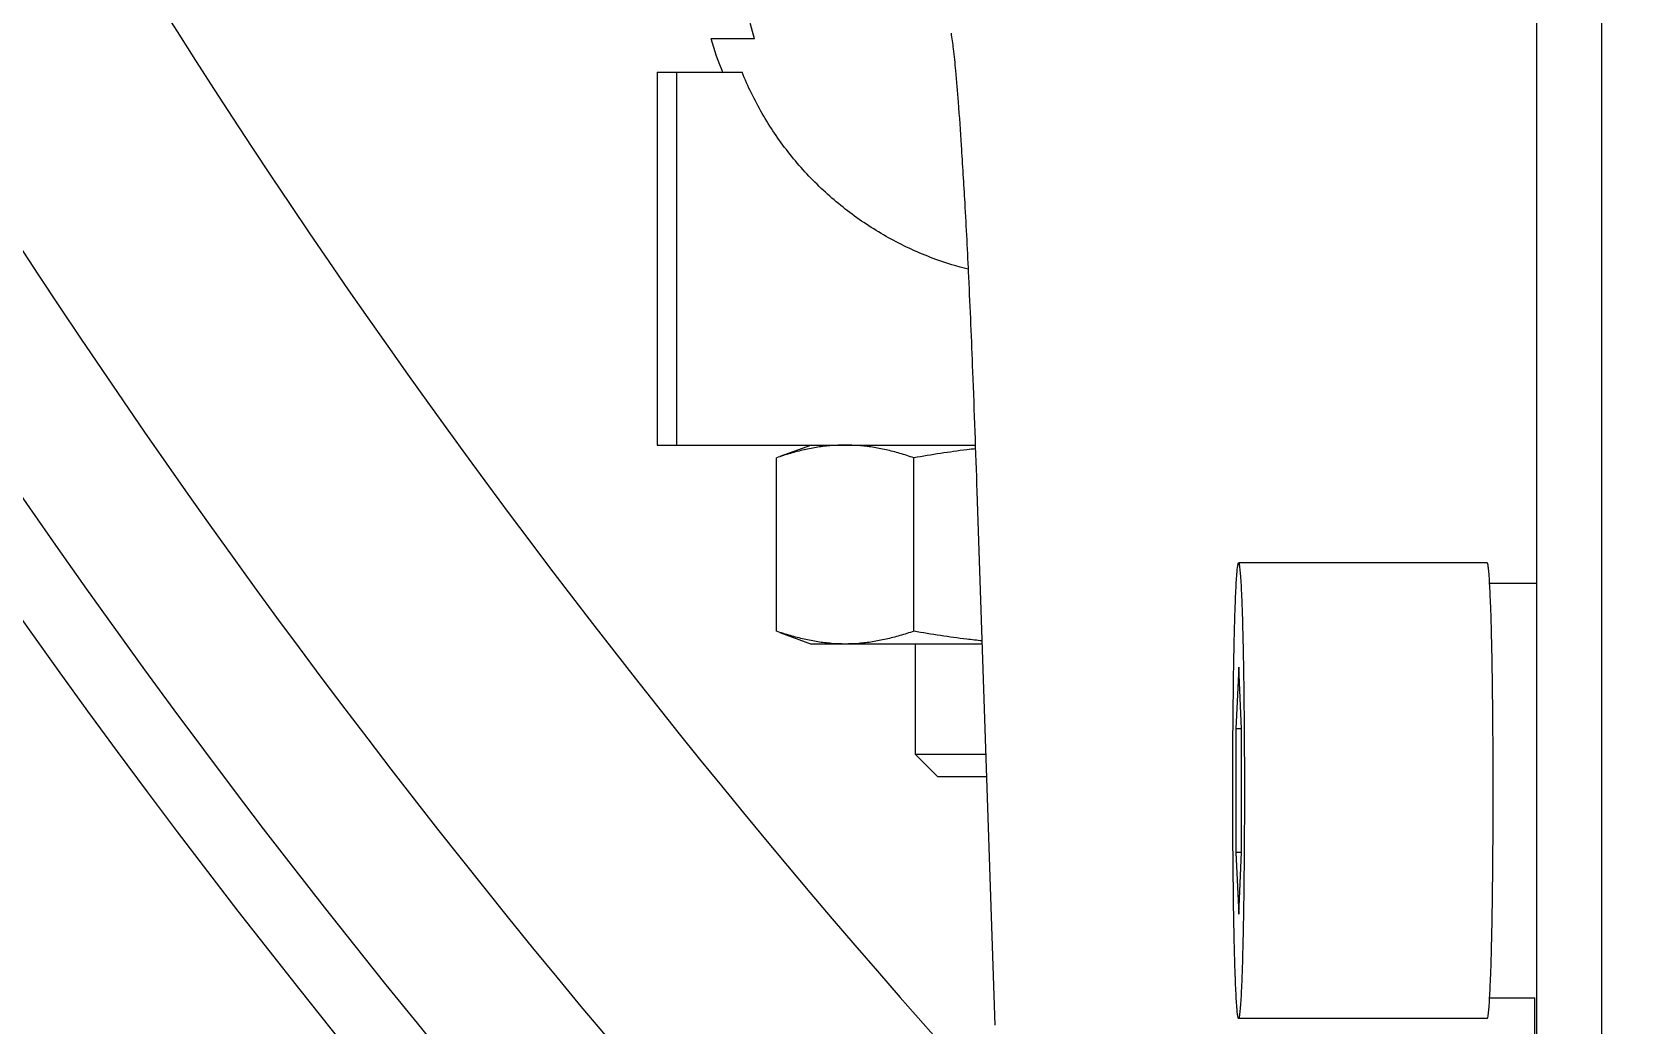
# Model space of a CAD drawing. Extents: x -50 to 48714, y -13211 to 6743.
# Drawn here: x 25929.07 to 25948.28, y -11654.71 to -11642.73 of the extents above; entities that cross this region are included whole.
import ezdxf

# ---------------------------------------------------------------- set-up
doc = ezdxf.new("R2010")
doc.units = 0
doc.header["$LTSCALE"] = 50
doc.layers.get('0').update_dxf_attribs({"linetype": 'CONTINUOUS'})

# ---------------------------------------------------------------- blocks, each defined once
blk = doc.blocks.new('SMAF_UE46_S')
for p, q in [((-52.761, -116.987), (-52.761, -52.849)), ((-51.976, -117.604), (-51.976, -52.849)), ((-62.205, -91.549), (-62.728, -91.549)), ((-63.382, -91.949), (-62.355, -91.949)), ((-63.382, -91.949), (-63.382, -96.449)), ((-63.147, -91.949), (-63.147, -96.449)), ((-63.382, -96.449), (-59.537, -96.449)), ((-61.941, -98.694), (-61.941, -96.603)), ((-61.516, -96.449), (-61.9, -96.588)), ((-60.281, -98.694), (-60.281, -96.603)), ((-59.302, -103.447), (-59.517, -97.009)), ((-53.361, -97.869), (-56.36, -97.869)), ((-52.761, -98.119), (-53.331, -98.119)), ((-61.9, -98.709), (-61.516, -98.849)), ((-59.455, -98.849), (-61.516, -98.849)), ((-60.266, -98.849), (-60.266, -100.178)), ((-56.36, -99.129), (-56.393, -99.874)), ((-56.326, -99.874), (-56.36, -99.129)), ((-56.326, -99.874), (-56.393, -99.874)), ((-56.393, -99.874), (-56.393, -101.363)), ((-56.326, -101.363), (-56.326, -99.874)), ((-60.266, -100.178), (-59.411, -100.178)), ((-60.266, -100.178), (-59.996, -100.449)), ((-59.996, -100.449), (-59.402, -100.449)), ((-56.393, -101.363), (-56.36, -102.108)), ((-56.326, -101.363), (-56.393, -101.363)), ((-56.36, -102.108), (-56.326, -101.363)), ((-53.331, -103.119), (-52.785, -103.119)), ((-52.785, -116.968), (-52.785, -103.119)), ((-53.361, -103.369), (-56.36, -103.369))]:
    blk.add_line(p, q)
for radius in [126.5, 111.15, 108.5, 100.5, 99.65]:
    blk.add_circle((11, -40.5), radius)
for radius, start, end in [(98, 189.8185, 224.09856), (95, 190.1327, 222.23933)]:
    blk.add_arc((11, -40.5), radius, start, end)
for points, start_tangent, end_tangent in [([(-62.205, -91.549), (-62.342, -90.819), (-62.342, -90.079), (-62.205, -89.349)], (-0.274913, 0.961469), (0.274913, 0.961469)), ([(-62.585, -91.961), (-62.728, -91.549)], (-0.377524, 0.926), (-0.278475, 0.960444)), ([(-59.517, -97.009), (-59.569, -95.563), (-59.618, -94.42), (-59.664, -93.526), (-59.706, -92.835), (-59.743, -92.312), (-59.776, -91.929), (-59.802, -91.668), (-59.828, -91.477)], (-0.033235, 0.999448), (-0.088779, 0.996051)), ([(-59.625, -94.327), (-60.016, -94.208), (-60.525, -93.981), (-60.998, -93.685), (-61.425, -93.327), (-61.799, -92.912), (-62.111, -92.45), (-62.355, -91.949)], (-0.969671, 0.244413), (-0.37489, 0.927069)), ([(-61.111, -96.449), (-61.276, -96.455), (-61.44, -96.475), (-61.605, -96.506), (-61.771, -96.549), (-61.941, -96.603)], (-1, 0), (-0.944358, -0.328918)), ([(-60.281, -96.603), (-60.451, -96.549), (-60.617, -96.506), (-60.782, -96.475), (-60.946, -96.455), (-61.111, -96.449)], (-0.944358, 0.328918), (-1, 0)), ([(-59.535, -96.494), (-59.642, -96.506), (-59.96, -96.55), (-60.281, -96.603)], (-0.994374, -0.105923), (-0.98383, -0.179104)), ([(-56.36, -103.369), (-56.367, -103.354), (-56.375, -103.309), (-56.382, -103.234), (-56.389, -103.131), (-56.396, -103), (-56.402, -102.843), (-56.408, -102.662), (-56.413, -102.459), (-56.418, -102.235), (-56.422, -101.994), (-56.425, -101.737), (-56.428, -101.468), (-56.43, -101.19), (-56.431, -100.906), (-56.432, -100.619), (-56.431, -100.331), (-56.43, -100.047), (-56.428, -99.769), (-56.425, -99.5), (-56.422, -99.244), (-56.418, -99.002), (-56.413, -98.779), (-56.408, -98.575), (-56.402, -98.394), (-56.396, -98.237), (-56.389, -98.106), (-56.382, -98.003), (-56.375, -97.929), (-56.367, -97.884), (-56.36, -97.869)], (-1, 0), (1, 0)), ([(-56.36, -103.369), (-56.352, -103.354), (-56.345, -103.309), (-56.337, -103.234), (-56.33, -103.131), (-56.324, -103), (-56.317, -102.843), (-56.311, -102.662), (-56.306, -102.459), (-56.301, -102.235), (-56.297, -101.994), (-56.294, -101.737), (-56.291, -101.468), (-56.289, -101.19), (-56.288, -100.906), (-56.288, -100.619), (-56.288, -100.331), (-56.289, -100.047), (-56.291, -99.769), (-56.294, -99.5), (-56.297, -99.244), (-56.301, -99.002), (-56.306, -98.779), (-56.311, -98.575), (-56.317, -98.394), (-56.324, -98.237), (-56.33, -98.106), (-56.337, -98.003), (-56.345, -97.929), (-56.352, -97.884), (-56.36, -97.869)], (1, 0), (-1, 0)), ([(-53.331, -98.119), (-53.331, -98.106), (-53.338, -98.003), (-53.346, -97.929), (-53.353, -97.884), (-53.361, -97.869)], (-0.058598, 0.998282), (-1, 0)), ([(-53.302, -99.002), (-53.307, -98.779), (-53.312, -98.575), (-53.318, -98.394), (-53.325, -98.237), (-53.331, -98.119)], (-0.01901, 0.999819), (-0.058598, 0.998282)), ([(-61.111, -98.849), (-61.276, -98.842), (-61.44, -98.823), (-61.605, -98.791), (-61.771, -98.748), (-61.941, -98.694)], (-1, 0), (-0.944358, 0.328918)), ([(-60.281, -98.694), (-60.451, -98.748), (-60.617, -98.791), (-60.782, -98.823), (-60.946, -98.842), (-61.111, -98.849)], (-0.944358, -0.328918), (-1, 0)), ([(-59.457, -98.811), (-59.642, -98.791), (-59.96, -98.748), (-60.281, -98.694)], (-0.995296, 0.096876), (-0.98383, 0.179104)), ([(-53.302, -99.018), (-53.302, -99.002)], (-0.018738, 0.999824), (-0.01901, 0.999819)), ([(-53.289, -100.619), (-53.289, -100.331), (-53.29, -100.047), (-53.292, -99.769), (-53.295, -99.5), (-53.298, -99.244), (-53.302, -99.018)], (0, 1), (-0.018738, 0.999824)), ([(-53.302, -102.22), (-53.298, -101.994), (-53.295, -101.737), (-53.292, -101.468), (-53.29, -101.19), (-53.289, -100.906), (-53.289, -100.619)], (0.018738, 0.999824), (0, 1)), ([(-53.331, -103.119), (-53.325, -103), (-53.318, -102.843), (-53.312, -102.662), (-53.307, -102.459), (-53.302, -102.235)], (0.058598, 0.998282), (0.01901, 0.999819)), ([(-53.302, -102.235), (-53.302, -102.22)], (0.01901, 0.999819), (0.018738, 0.999824)), ([(-53.361, -103.369), (-53.353, -103.354), (-53.346, -103.309), (-53.338, -103.234), (-53.331, -103.131), (-53.331, -103.119)], (1, 0), (0.058598, 0.998282))]:
    blk.add_spline(points, degree=3, dxfattribs=dict(start_tangent=start_tangent, end_tangent=end_tangent))

msp = doc.modelspace()

# ---------------------------------------------------------------- block references
msp.add_blockref('SMAF_UE46_S', (26000, -11551.265))

doc.saveas('drawing.dxf')
